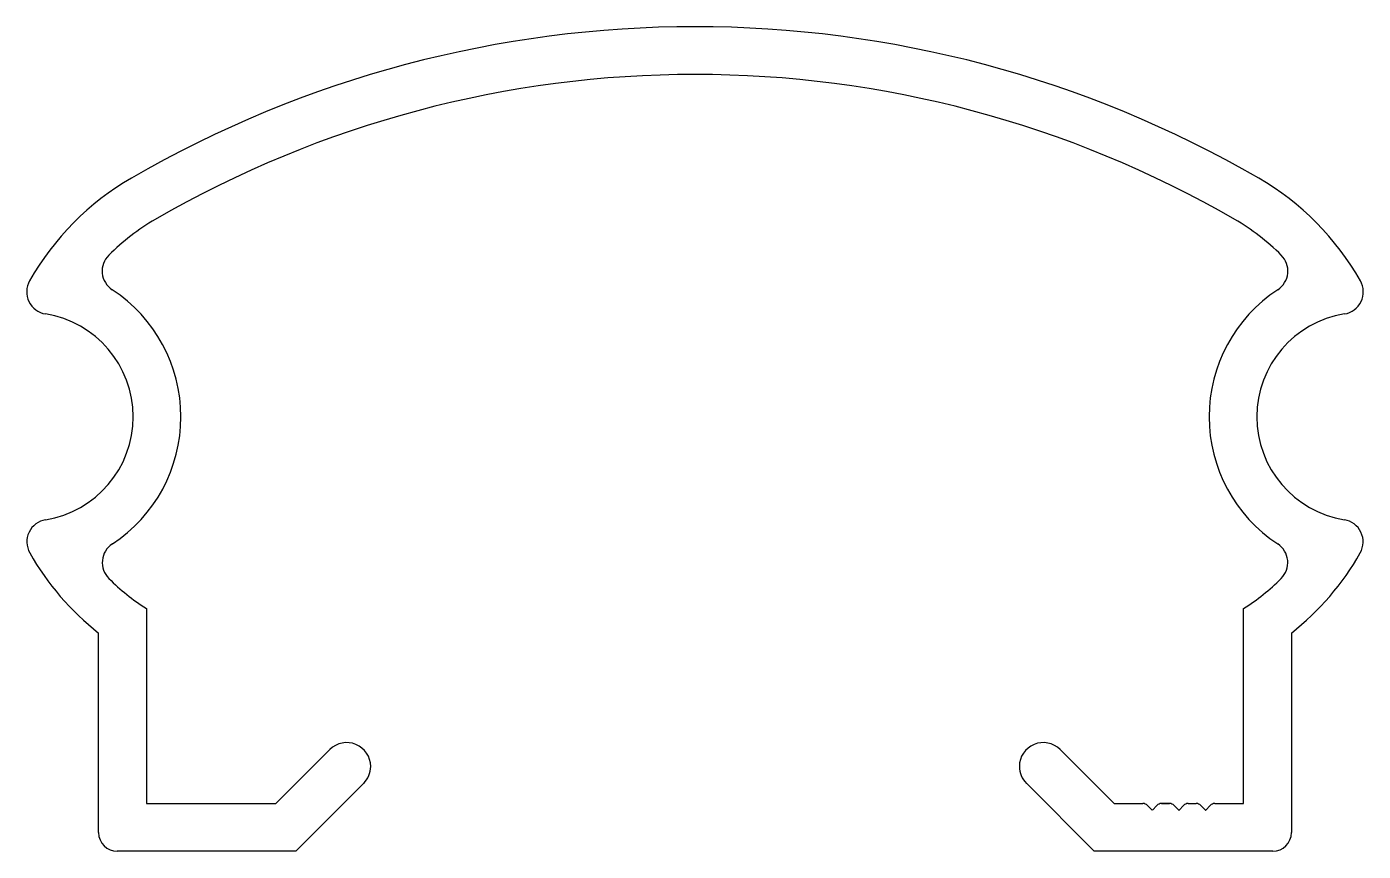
# Model space of a CAD drawing. Extents: x -24.8 to 25.3, y 4.2 to 35.1.
import ezdxf

# ---------------------------------------------------------------- set-up
doc = ezdxf.new("R2010")
doc.units = 0
doc.layers.add('1', color=7, linetype='CONTINUOUS')

msp = doc.modelspace()

# ---------------------------------------------------------------- linework, layer by layer
at = {"layer": '1', "linetype": 'CONTINUOUS'}
for p, q in [((-20.346, 13.329), (-20.346, 6.02)), ((20.794, 6.02), (20.794, 13.329)), ((-22.136, 4.93), (-22.136, 12.41)), ((22.584, 12.41), (22.584, 4.93)), ((-15.488, 6.02), (-13.464, 8.043)), ((13.912, 8.043), (15.935, 6.02)), ((-11.936, 7.41), (-11.936, 7.41)), ((12.384, 7.41), (12.384, 7.41)), ((-12.198, 6.778), (-14.746, 4.23)), ((15.194, 4.23), (12.646, 6.778)), ((-20.346, 6.02), (-15.488, 6.02)), ((15.935, 6.02), (16.259, 6.02)), ((16.259, 6.02), (17.011, 6.02)), ((17.011, 6.02), (17.011, 6.02)), ((17.718, 6.02), (18.011, 6.02)), ((18.011, 6.02), (17.718, 6.02)), ((17.718, 6.02), (18.011, 6.02)), ((18.011, 6.02), (17.718, 6.02)), ((17.718, 6.02), (18.011, 6.02)), ((18.718, 6.02), (19.011, 6.02)), ((19.718, 6.02), (20.794, 6.02)), ((20.794, 6.02), (20.794, 6.02)), ((17.188, 5.947), (17.359, 5.775)), ((17.37, 5.775), (17.541, 5.947)), ((18.188, 5.947), (18.359, 5.775)), ((18.37, 5.775), (18.541, 5.947)), ((19.188, 5.947), (19.359, 5.775)), ((19.37, 5.775), (19.541, 5.947)), ((-14.746, 4.23), (-21.436, 4.23)), ((21.884, 4.23), (15.194, 4.23))]:
    msp.add_line(p, q, dxfattribs=at)
for centre, radius, start, end in [((0.224, -7.01), 42.16, 59.9168, 120.0832), ((0.224, -7.01), 40.37, 59.9168, 120.0832), ((-15.726, 20.524), 10.34, 120.0832, 150.4522), ((16.174, 20.524), 10.34, 29.5478, 59.9168), ((-15.726, 20.524), 8.55, 120.0832, 134.8603), ((16.174, 20.524), 8.55, 45.1397, 59.9168), ((-21.165, 25.989), 0.84, 134.8603, 236.7429), ((21.612, 25.989), 0.84, 303.2571, 45.1397), ((-23.991, 25.208), 0.84, 150.4522, 260.7866), ((24.438, 25.208), 0.84, 279.2134, 29.5478), ((-24.751, 20.52), 5.7, 303.3053, 56.7429), ((25.199, 20.52), 5.7, 123.2571, 236.6947), ((-24.751, 20.52), 3.91, 279.2616, 80.7866), ((25.199, 20.52), 3.91, 99.2134, 260.7384), ((-23.987, 15.832), 0.84, 99.2616, 209.596), ((24.434, 15.832), 0.84, 330.404, 80.7384), ((-21.16, 15.054), 0.84, 123.3053, 225.1879), ((21.608, 15.054), 0.84, 314.8121, 56.6947), ((-15.726, 20.524), 10.34, 209.596, 231.6895), ((16.174, 20.524), 10.34, 308.3105, 330.404), ((-15.726, 20.524), 8.55, 225.1879, 237.2925), ((16.174, 20.524), 8.55, 302.7075, 314.8121), ((-12.831, 7.41), 0.895, 360, 135), ((13.279, 7.41), 0.895, 45, 180), ((-12.831, 7.41), 0.895, 315, 360), ((13.279, 7.41), 0.895, 180, 225), ((17.011, 5.77), 0.25, 45, 90), ((17.718, 5.77), 0.25, 90, 135), ((18.011, 5.77), 0.25, 45, 90), ((18.718, 5.77), 0.25, 90, 135), ((19.011, 5.77), 0.25, 45, 90), ((19.718, 5.77), 0.25, 90, 135), ((17.364, 5.781), 0.008, 225, 315), ((18.364, 5.781), 0.008, 225, 315), ((19.364, 5.781), 0.008, 225, 315), ((-21.436, 4.93), 0.7, 180, 270), ((21.884, 4.93), 0.7, 270, 360)]:
    msp.add_arc(centre, radius, start, end, dxfattribs=at)

doc.saveas('drawing.dxf')
